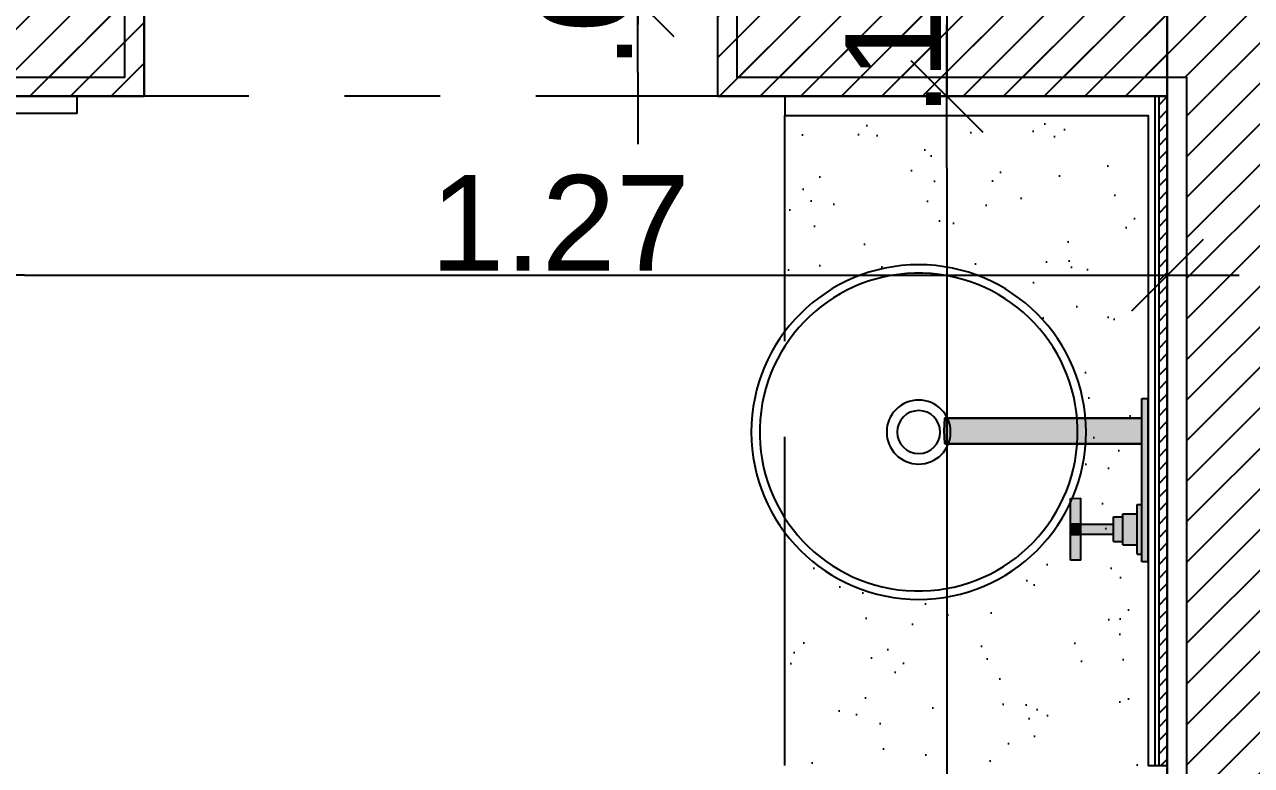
# Model space of a CAD drawing. Header units: millimetres. Extents: x 1999 to 2304, y 1614 to 1800.
# Drawn here: x 2042.115 to 2043.398, y 1630.563 to 1631.338 of the extents above; entities that cross this region are included whole.
import ezdxf

# ---------------------------------------------------------------- set-up
doc = ezdxf.new("R2010")
doc.units = ezdxf.units.MM
doc.header["$LTSCALE"] = 0.03
doc.header["$PDMODE"] = 34
for name, pattern in [('CONTINU', [0]), ('DASHDOT', [25.4, 12.7, -6.35, 0, -6.35]), ('HIDDEN', [9.524999999999999, 6.35, -3.175])]:
    doc.linetypes.add(name, pattern=pattern)
for name, color, linetype in [('BANCADAS', 5, 'Continuous'), ('Construir Tijolos', 160, 'Continuous'), ('COTA', 250, 'Continuous'), ('COTA Especificações', 250, 'Continuous'), ('Especificações', 3, 'Continuous'), ('Layout', 6, 'Continuous'), ('LOUÇAS E METAIS', 5, 'Continuous'), ('Permanecer', 84, 'Continuous'), ('PL1', 1, 'Continuous'), ('PL250', 250, 'Continuous'), ('PL5', 5, 'Continuous'), ('PL6', 6, 'Continuous'), ('Projeção', 250, 'HIDDEN')]:
    doc.layers.add(name, color=color, linetype=linetype)
doc.styles.get("Standard").update_dxf_attribs({"font": 'arial.ttf'})
doc.dimstyles.new('TICK01', dxfattribs={"dimscale": 0, "dimtxt": 2, "dimasz": 1.5, "dimexe": 0.18, "dimexo": 0.06, "dimgap": 0.09, "dimtad": 1, "dimzin": 4, "dimdsep": 46, "dimtxsty": 'Standard', "dimblk": 'TICK1', "dimcen": 0.09, "dimclrd": 256, "dimclre": 256, "dimclrt": 4, "dimaunit": 1, "dimadec": 0, "dimazin": 0, "dimtfac": 1, "dimtix": 1, "dimtmove": 2, "dimatfit": 3, "dimldrblk": 'TICK1', "dimfxl": 1, "dimtolj": 1, "dimtzin": 12, "dimarcsym": 0})
pattern_1 = [(45, (0, 0), (-0.02121320343559642, 0.02121320343559643), [])]

# ---------------------------------------------------------------- blocks, each defined once
blk = doc.blocks.new('TICK1')
for p, q in [((0, 1), (0, -1)), ((0.5, 0.5), (-0.5, -0.5)), ((-1, 0), (1, 0))]:
    blk.add_line(p, q)
blk = doc.blocks.new('*D213')
at = {"layer": 'COTA', "linetype": 'HIDDEN', "lineweight": -2}
for p, q in [((2042.04009675348, 1631.260392267827), (2042.04009675348, 1631.067148819791)), ((2043.310096753481, 1631.260392267827), (2043.310096753481, 1631.067148819791))]:
    blk.add_line(p, q, dxfattribs=at)
at = {"layer": 'COTA', "lineweight": -2}
blk.add_line((2042.115096753418, 1631.076148819784), (2043.235096753543, 1631.076148819784), dxfattribs=at)
at = {"layer": 'DEFPOINTS', "color": 0}
for p in [(2042.04009675348, 1631.263392267824), (2043.310096753481, 1631.263392267825), (2043.310096753481, 1631.076148819784)]:
    blk.add_point(p, dxfattribs=at)
at = {"layer": 'COTA', "lineweight": -2, "xscale": 0.07499999993790162, "yscale": 0.07499999993790162, "zscale": 0.07499999993790162, "rotation": 180}
blk.add_blockref('TICK1', (2042.04009675348, 1631.076148819784), dxfattribs=at)
at = {"layer": 'COTA', "lineweight": -2, "xscale": 0.07499999993790162, "yscale": 0.07499999993790162, "zscale": 0.07499999993790162}
blk.add_blockref('TICK1', (2043.310096753481, 1631.076148819784), dxfattribs=at)
at = {"layer": 'COTA', "color": 4, "insert": (2042.675096753481, 1631.130853458211), "char_height": 0.09999999991720215, "attachment_point": 5}
blk.add_mtext('\\A1;1.27', dxfattribs=at)
blk = doc.blocks.new('*D248')
at = {"layer": 'COTA', "linetype": 'HIDDEN', "lineweight": -2}
for p, q in [((2044.045096753481, 1632.161392267825), (2044.045096753481, 1629.874607545169)), ((2040.933096753482, 1625.484392267824), (2040.933096753482, 1629.892607545154))]:
    blk.add_line(p, q, dxfattribs=at)
at = {"layer": 'COTA', "lineweight": -2}
blk.add_line((2041.00809675342, 1629.883607545162), (2043.970096753543, 1629.883607545162), dxfattribs=at)
at = {"layer": 'DEFPOINTS', "color": 0}
for p in [(2044.045096753481, 1632.164392267823), (2044.045096753481, 1629.883607545162), (2040.933096753482, 1625.481392267827)]:
    blk.add_point(p, dxfattribs=at)
at = {"layer": 'COTA', "lineweight": -2, "xscale": 0.07499999993790162, "yscale": 0.07499999993790162, "zscale": 0.07499999993790162, "rotation": 180}
blk.add_blockref('TICK1', (2040.933096753482, 1629.883607545162), dxfattribs=at)
at = {"layer": 'COTA', "lineweight": -2, "xscale": 0.07499999993790162, "yscale": 0.07499999993790162, "zscale": 0.07499999993790162}
blk.add_blockref('TICK1', (2044.045096753481, 1629.883607545162), dxfattribs=at)
at = {"layer": 'COTA', "color": 4, "insert": (2042.489096753481, 1629.9391989503), "char_height": 0.09999999991720215, "attachment_point": 5}
blk.add_mtext('\\A1;3.11', dxfattribs=at)
blk = doc.blocks.new('*D302')
at = {"layer": 'COTA', "lineweight": -2}
for p, q in [((2043.079572894585, 1631.488392267762), (2043.079572894585, 1631.5633922677)), ((2043.079572894585, 1631.413392267825), (2043.079572894585, 1631.263392267824)), ((2043.079572894585, 1631.188392267886), (2043.079572894585, 1631.113392267949))]:
    blk.add_line(p, q, dxfattribs=at)
at = {"layer": 'COTA', "linetype": 'HIDDEN', "lineweight": -2}
for p, q in [((2042.843096753479, 1631.413392267825), (2043.088572894578, 1631.413392267825)), ((2042.843096753478, 1631.263392267824), (2043.088572894578, 1631.263392267824))]:
    blk.add_line(p, q, dxfattribs=at)
at = {"layer": 'DEFPOINTS', "color": 0}
for p in [(2042.840096753481, 1631.413392267825), (2042.84009675348, 1631.263392267824), (2043.079572894585, 1631.263392267824)]:
    blk.add_point(p, dxfattribs=at)
at = {"layer": 'COTA', "lineweight": -2, "xscale": 0.07499999993790162, "yscale": 0.07499999993790162, "zscale": 0.07499999993790162}
for p, rotation in [((2043.079572894585, 1631.413392267825), 270), ((2043.079572894585, 1631.263392267824), 90)]:
    blk.add_blockref('TICK1', p, dxfattribs=dict(at, rotation=rotation))
at = {"layer": 'COTA', "color": 4, "insert": (2043.024015595859, 1631.338392267825), "char_height": 0.09999999991720215, "attachment_point": 5, "rotation": 90}
blk.add_mtext('\\A1;.15', dxfattribs=at)
blk = doc.blocks.new('*D303')
at = {"layer": 'COTA', "linetype": 'HIDDEN', "lineweight": -2}
for p, q in [((2042.843096753478, 1631.263392267824), (2043.088572894578, 1631.263392267824)), ((2043.082572894581, 1629.139392267828), (2043.088572894578, 1629.139392267828))]:
    blk.add_line(p, q, dxfattribs=at)
at = {"layer": 'COTA', "lineweight": -2}
blk.add_line((2043.079572894585, 1631.188392267886), (2043.079572894585, 1629.214392267766), dxfattribs=at)
at = {"layer": 'DEFPOINTS', "color": 0}
for p in [(2042.84009675348, 1631.263392267824), (2043.079572894583, 1629.139392267828), (2043.079572894585, 1629.139392267828)]:
    blk.add_point(p, dxfattribs=at)
at = {"layer": 'COTA', "lineweight": -2, "xscale": 0.07499999993790162, "yscale": 0.07499999993790162, "zscale": 0.07499999993790162}
for p, rotation in [((2043.079572894585, 1631.263392267824), 90), ((2043.079572894585, 1629.139392267828), 270)]:
    blk.add_blockref('TICK1', p, dxfattribs=dict(at, rotation=rotation))
at = {"layer": 'COTA', "color": 4, "insert": (2043.024868256158, 1630.201392267826), "char_height": 0.09999999991720215, "attachment_point": 5, "rotation": 90}
blk.add_mtext('\\A1;2.12', dxfattribs=at)
blk = doc.blocks.new('L55_p')
at = {"layer": 'PL250'}
blk.add_lwpolyline([(0, 0.03345301067885487, 1), (0, -0.03345301067885487, 1)], format="xyb", close=True, dxfattribs=at)
at = {"layer": 'PL5'}
blk.add_lwpolyline([(-1.879334384994748e-13, 0.1749999999971191, 1), (-1.879334384994748e-13, -0.1749999999998043, 1)], format="xyb", close=True, dxfattribs=at)
blk.add_lwpolyline([(-0.0127383558278705, -0.165761264446086, 1563.580026749659), (-0.01316236934652443, -0.165728134404358)], format="xyb", dxfattribs=at)
at = {"layer": 'PL6'}
blk.add_lwpolyline([(0, 0.02250000745696923, 1), (0, -0.02250000745696923, 1)], format="xyb", close=True, dxfattribs=at)
blk = doc.blocks.new('1179C85_P')
at = {"layer": 'Especificações'}
h = blk.add_hatch(color=9, dxfattribs=at)
h.dxf.hatch_style = 1
h.paths.add_polyline_path([(-1.000154820074428e-14, 0), (-0.1368569897952057, 0), (-0.1368547259952493, -0.006534158820159064), (-3.570083274145874e-09, -0.006534158820159064)])
h = blk.add_hatch(color=9, dxfattribs=at)
h.dxf.hatch_style = 1
h.paths.add_polyline_path([(0.03395699256475382, 4.336808689942018e-19), (-1.000415028595825e-14, 4.336808689942018e-19), (-3.570083277615321e-09, -0.006534158820159064), (0.03395699256475382, -0.006534158820159064)])
h = blk.add_hatch(color=9, dxfattribs=at)
h.dxf.hatch_style = 1
h.paths.add_polyline_path([(-0.07691797499524, -0.006534158820159064), (-0.1288820339952963, -0.006534158820159064), (-0.1288821692352258, -0.01167911472020932), (-0.07691783975519684, -0.01167911472020933)])
h = blk.add_hatch(color=9, dxfattribs=at)
h.dxf.hatch_style = 1
h.paths.add_polyline_path([(-0.08669326331554698, -0.01167911472020933), (-0.1191067456749893, -0.01167911472020933), (-0.1191068338752075, -0.0264029698801096), (-0.08669317511521513, -0.02640296988010959)])
h = blk.add_hatch(color=9, dxfattribs=at)
h.dxf.hatch_style = 1
h.paths.add_polyline_path([(0.01309511124475193, -0.006534158820159064), (-0.01309523195527618, -0.006534158820159057), (-0.01309523195527618, -0.2121653352000976), (-2.564640280283692e-07, -0.2128515855902433), (0.01309511124475193, -0.2121652881601221)])
h = blk.add_hatch(color=9, dxfattribs=at)
h.dxf.hatch_style = 1
h.paths.add_polyline_path([(-0.08998602803565868, -0.02640296988010959), (-0.115814004475074, -0.02640296988010959), (-0.1158140279952704, -0.03634499442000561), (-0.08998598099526588, -0.03634499442000561)])
h = blk.add_hatch(color=9, dxfattribs=at)
h.dxf.hatch_style = 1
h.paths.add_polyline_path([(-0.09775509563519336, -0.03634499442000561), (-0.1080450044952386, -0.03634499442000561), (-0.1080450044952386, -0.07029440302403642), (-0.09775509563519337, -0.07029448891736483)])
h = blk.add_hatch(color=9, dxfattribs=at)
h.dxf.hatch_style = 1
h.paths.add_polyline_path([(-0.1088737641890047, -0.0702944915401531), (-0.1353190050299451, -0.0702944915401531), (-0.1351285934005058, -0.08120084490019543), (-0.1086836434442132, -0.08120079906446953)])
h = blk.add_hatch(color=9, dxfattribs=at)
h.dxf.hatch_style = 1
h.paths.add_polyline_path([(-0.09744088901527448, -0.0702944915401531), (-0.1083593436205241, -0.07029440040014207), (-0.1081689776400841, -0.08120079817242469), (-0.09763134597127589, -0.08120077990806807)])
h = blk.add_hatch(color=9, dxfattribs=at)
h.dxf.hatch_style = 1
h.paths.add_polyline_path([(-0.07048100375526124, -0.07029440039929266), (-0.09692644781523542, -0.0702944915401531), (-0.0971165894054789, -0.08120077901586593), (-0.07067141523060691, -0.08120073317975139)])
at = {"color": 5, "linetype": 'CONTINU'}
for p, q in [((-0.1368569897952057, 0), (0.03395700432474769, 0)), ((-0.1368569897952057, 0), (-0.1368547259952493, -0.006534158820159064)), ((-0.1368547465752954, -0.006534158820159064), (0.03395699256475382, -0.006534158820159064)), ((-0.1288821692352258, -0.01167911472020933), (-0.1288820339952963, -0.006534158820159064)), ((-0.1288821692352258, -0.01167911472020933), (-0.07691783975519684, -0.01167911472020933)), ((-0.1191068338752075, -0.02640296988010959), (-0.1191067456752535, -0.0116791588200158)), ((-0.08669317511521513, -0.02640296988010959), (-0.08669326331528282, -0.0116791588200158)), ((-0.07691783975519684, -0.01167911472020933), (-0.07691797499524, -0.006534158820159064)), ((-0.01358280155523062, -0.2121653352000976), (-0.01358280155523062, -0.006534158820159064)), ((-0.01309523195527618, -0.2121653352000976), (-0.01309523195527618, -0.006534158820159064)), ((0.01309511124475193, -0.2121653352000976), (0.01309511124475193, -0.006534158820159064)), ((0.01358280432475567, -0.2121653352000976), (0.01358280432475567, -0.006534158820159064)), ((0.03395699256475382, -0.006534158820159064), (0.03395699256475382, -2.058004611171782e-08)), ((-0.1191068338752075, -0.02640296988010959), (-0.08669317511521513, -0.02640296988010959)), ((-0.1158140279952704, -0.03634499442000561), (-0.1158140044752827, -0.02640305808017729)), ((-0.1158140279952704, -0.03634499442000561), (-0.08998598099526589, -0.03634499442000561)), ((-0.1080450044952386, -0.07029440040014379), (-0.1080450044952386, -0.03634499442000561)), ((-0.09775509563519336, -0.07029440040014379), (-0.09775509563519336, -0.03634499442000561)), ((-0.08998598099526589, -0.03634499442000561), (-0.08998602803524136, -0.02640305808017729)), ((-0.1353190052352602, -0.07029447978015924), (-0.1351285931951907, -0.08120085666018895)), ((-0.1353189817152725, -0.0702944915401531), (-0.1088737405152642, -0.0702944915401531)), ((-0.108873764035252, -0.07029450036020535), (-0.1086836430552012, -0.08120082138020734)), ((-0.1088737405152642, -0.0702944915401531), (-0.1086735500352916, -0.0702916074001223)), ((-0.1086735500352916, -0.0702916074001223), (-0.1083998095751895, -0.0702916074001223)), ((-0.1083998095751895, -0.0702916074001223), (-0.1083698186351967, -0.07029277458013894)), ((-0.1083698186351967, -0.07029277458013894), (-0.108359343415259, -0.07029440040014379)), ((-0.108359343415259, -0.07029440040014379), (-0.09744088901527448, -0.0702944915401531)), ((-0.108359343415259, -0.07029441216013765), (-0.1081689784152786, -0.08120075376018576)), ((-0.09763134515526417, -0.08120073318013965), (-0.09744088901527448, -0.0702944915401531)), ((-0.09744088901527448, -0.0702944915401531), (-0.0974304137952231, -0.07029277458013894)), ((-0.09743039027523537, -0.07029276282014507), (-0.09740040227529789, -0.0702916074001223)), ((-0.09740040227529789, -0.0702916074001223), (-0.09712663829520807, -0.0702916074001223)), ((-0.09712663829520807, -0.0702916074001223), (-0.0969264478152354, -0.0702944915401531)), ((-0.09711658937521861, -0.0812007772801735), (-0.0969264478152354, -0.0702944915401531)), ((-0.0969264478152354, -0.0702944915401531), (-0.07048125071526101, -0.07029440040014379)), ((-0.07067141579523195, -0.08120076552017963), (-0.0704810037552761, -0.07029440040014379)), ((-0.1351285931951907, -0.08120084490019508), (-0.07067163923522912, -0.08120073318013965)), ((-0.01358280155523062, -0.2121653528402021), (-0.01309523195527618, -0.2121653528402021)), ((-0.01310586299518945, -0.2125805249399946), (-0.0131060305752726, -0.2124799593000262)), ((-0.01310348453523602, -0.2126392338000187), (-0.0131019704352866, -0.2126558595000461)), ((-0.01310324933524498, -0.2123551798201788), (-0.01310171465524945, -0.2123101478400713)), ((-0.0131019704352866, -0.2126558595000461), (-0.01310013293527845, -0.2126681869201548)), ((-0.01310171465524945, -0.2123102125201513), (-0.01309523195527618, -0.2121653057999993)), ((-0.01310013293527845, -0.2126681869201548), (-0.01309764275526959, -0.2126767276201917)), ((-0.01309523195527618, -0.2121653352000976), (-1.162152329925448e-07, -0.2128515929400692)), ((-0.01309523195527618, -0.2126791149000837), (-4.495291250350419e-09, -0.2133654343801936)), ((-1.162152329925448e-07, -0.2128515782401337), (0.01309511124475193, -0.2121652881601221)), ((-4.495291250350419e-09, -0.2133654020401536), (0.01309522296480736, -0.2126791149000837)), ((0.01309511124475193, -0.2121653057999993), (0.01310252298480918, -0.2123329152000224)), ((0.01309511124475193, -0.2121653528402021), (0.01358280432475567, -0.2121653528402021)), ((0.01309522296480736, -0.2126791149000837), (0.01309801596471516, -0.2126758779600095)), ((0.01309801596471516, -0.2126758779600095), (0.01310013570480351, -0.2126681869201548)), ((0.01310013570480351, -0.2126681869201548), (0.01310197320481166, -0.2126558595000461)), ((0.01310197320481166, -0.2126558771401506), (0.01310348730476107, -0.2126392338000187)), ((0.01310252298480918, -0.2123329945800378), (0.01310390184471544, -0.2123769887400613)), ((0.01310586576471451, -0.2125805102400591), (0.01310603334479765, -0.2124799593000262))]:
    blk.add_line(p, q, dxfattribs=at)
for points in [[(-0.01309523195527618, -0.2126791149000837), (-0.01334346791520602, -0.2126001318001727), (-0.01351759529529772, -0.2124161583601563), (-0.01358280155523062, -0.2121653528402021)], [(-0.0131060305752726, -0.2124799593000262), (-0.01310542493524736, -0.2124407397000141), (-0.01310449589527707, -0.2123989005601743), (-0.01310324933524498, -0.2123552121599914)], [(-0.01310586299518945, -0.2125805249399946), (-0.01310567189523226, -0.2125890597601483), (-0.01310546021522896, -0.2125972947001173), (-0.01310521325524405, -0.2126052238800185)], [(-0.01310510153518862, -0.212608519620062), (-0.01310463995525879, -0.2126197621801111), (-0.01310410193525513, -0.2126300316001561), (-0.01310348453523602, -0.2126392338000187)], [(-4.495291250350419e-09, -0.2133654020401536), (-9.86231520982983e-06, -0.2132949919800922), (-9.86231520982983e-06, -0.2131103335200351), (-1.625528511794982e-08, -0.2128516076400047)], [(-4.495291250350419e-09, -0.2133654020401536), (9.865084734883567e-06, -0.2132949919800922), (9.865084734883567e-06, -0.2131103305800934), (7.264702617248986e-09, -0.2128515929400692)], [(0.01309522296480736, -0.2126791149000837), (0.01334347068473107, -0.2126001318001727), (0.01351758630471522, -0.2124161583601563), (0.01358280432475567, -0.2121653528402021)], [(0.01310509254471981, -0.212608519620062), (0.01310463096478998, -0.2126197357201818), (0.01310410470478018, -0.2126300080801684), (0.01310348730476107, -0.2126392338000187)], [(0.01310603334479765, -0.2124799593000262), (0.01310555118470802, -0.212447407620175), (0.01310483382474104, -0.2124128302800727), (0.01310390184471544, -0.2123770063801658)], [(0.01310586576471451, -0.2125805102400591), (0.01310567466475732, -0.2125890597601483), (0.01310546298475401, -0.2125973005800006), (0.01310521602476911, -0.2126052238800185)]]:
    blk.add_lwpolyline(points, dxfattribs=at)
blk = doc.blocks.new('*D534')
at = {"layer": 'COTA Especificações', "lineweight": -2, "ltscale": 0.2}
for p, q in [((2042.756447655529, 1631.488392267763), (2042.756447655529, 1631.563392267701)), ((2042.756447655529, 1631.413392267825), (2042.756447655529, 1631.363392267823)), ((2042.756447655529, 1631.288392267885), (2042.756447655529, 1631.213392267947))]:
    blk.add_line(p, q, dxfattribs=at)
at = {"layer": 'COTA Especificações', "linetype": 'HIDDEN', "lineweight": -2, "ltscale": 0.2}
for p, q in [((2042.837096753482, 1631.413392267825), (2042.747447655537, 1631.413392267825)), ((2042.837096753482, 1631.363392267823), (2042.747447655537, 1631.363392267823))]:
    blk.add_line(p, q, dxfattribs=at)
at = {"layer": 'DEFPOINTS', "color": 0, "ltscale": 0.2}
for p in [(2042.84009675348, 1631.413392267825), (2042.756447655529, 1631.363392267823), (2042.84009675348, 1631.363392267823)]:
    blk.add_point(p, dxfattribs=at)
at = {"layer": 'COTA Especificações', "lineweight": -2, "ltscale": 0.2, "xscale": 0.07499999993790162, "yscale": 0.07499999993790162, "zscale": 0.07499999993790162}
for p, rotation in [((2042.756447655529, 1631.413392267825), 270), ((2042.756447655529, 1631.363392267823), 90)]:
    blk.add_blockref('TICK1', p, dxfattribs=dict(at, rotation=rotation))
at = {"layer": 'COTA Especificações', "color": 4, "ltscale": 0.2, "insert": (2042.700890356803, 1631.388392267824), "char_height": 0.09999999991720215, "attachment_point": 5, "rotation": 90}
blk.add_mtext('\\A1;.05', dxfattribs=at)

msp = doc.modelspace()

# ---------------------------------------------------------------- hatches: boundary and pattern name
at = {"layer": 'BANCADAS'}
h = msp.add_hatch(dxfattribs=at)
h.set_pattern_fill('AR-SAND', color=251, scale=0.002, angle=270)
h.set_pattern_definition([(307.5, (-25, -2.273736754432321e-13), (0.09788264746586847, 0.003200062591968074), [0, -0.077216, 0, -0.08636, 0, -0.08255]), (277.5, (-25, -2.273736754432321e-13), (0.1433650201136708, -0.08990465662760055), [0, -0.04165600000000001, 0, -0.069596, 0, -0.02667]), (237.5, (-25, 0.06248399999981302), (0.0002874369357091234, -0.1581984740482916), [0, -0.0254, 0, -0.09144, 0, -0.11938]), (227.5, (-25, 0.06248399999981302), (0.04458586465144324, -0.1527112904944594), [0, -0.01269999999999997, 0, -0.05994399999999988, 0, -0.06857999999999977])])
h.paths.add_polyline_path([(2043.290096753481, 1631.243392267824), (2042.960096753482, 1631.243392267824), (2042.960096753482, 1631.062195903043, -0.1358705961509522), (2043.050096753491, 1631.087112592851, -1), (2043.050096753491, 1630.737112592854, -0.1358705961510613), (2042.960096753482, 1630.762029282662), (2042.960096753482, 1630.563392267825), (2043.290096753481, 1630.563392267825)])
h.paths.add_polyline_path([(2042.960096753482, 1631.243392267824), (2042.910096753481, 1631.243392267824), (2042.910096753481, 1631.017112592838, -0.09708345886452976), (2042.960096753482, 1631.062195903043)])
h.paths.add_polyline_path([(2042.960096753482, 1630.762029282662, -0.0970834588645298), (2042.910096753481, 1630.807112592868), (2042.910096753482, 1630.563392267825), (2042.960096753482, 1630.563392267825)])
at = {"layer": 'Construir Tijolos'}
h = msp.add_hatch(dxfattribs=at)
h.set_pattern_fill('_USER', color=256, scale=0.03, angle=45, pattern_type=0)
h.set_pattern_definition(pattern_1)
h.paths.add_polyline_path([(2036.306096753474, 1638.743392267825), (2036.483096753479, 1638.743392267826), (2036.483096753479, 1641.843392267825), (2036.95809675343, 1641.843392267825), (2036.95809675343, 1641.973392267826), (2036.306096753466, 1641.973392267826)])
h.paths.add_polyline_path([(2036.483096753474, 1637.863392267829), (2038.003096753472, 1637.863392267824), (2038.00309675348, 1637.711396075168), (2038.13309675348, 1637.711396075168), (2038.13309675348, 1637.863392267825), (2038.283096753475, 1637.863392267825), (2038.283096753475, 1637.993392267826), (2036.483096753477, 1637.993392267823)])
h.paths.add_polyline_path([(2036.483096753479, 1638.133392267825), (2036.483096753476, 1638.243392267826), (2036.306096753475, 1638.243392267825), (2036.306096753476, 1637.922392267825), (2036.331096753479, 1637.922392267824), (2036.331096753479, 1638.133392267825)])
h.paths.add_polyline_path([(2043.208096753479, 1639.243392267826), (2041.708096753479, 1639.243392267826), (2041.708096753479, 1639.393392267827), (2041.558096753479, 1639.393392267825), (2041.558096753479, 1637.993392267826), (2039.183096753476, 1637.993392267826), (2039.183096753476, 1637.863392267825), (2039.333096753481, 1637.863392267825), (2039.333096753481, 1637.793392267821), (2039.483096753484, 1637.793392267822), (2039.483096753484, 1637.843392267825), (2041.758096753478, 1637.843392267812), (2041.758096753478, 1637.993392267826), (2041.708096753479, 1637.993392267826), (2041.708096753479, 1639.093392267825), (2043.208096753479, 1639.093392267825)])
h.paths.add_polyline_path([(2043.310096753481, 1637.843392267825), (2042.358096753479, 1637.843392267831), (2042.358096753481, 1637.993392267814), (2043.208096753479, 1637.993392267814), (2043.208096753479, 1638.853392267826), (2043.310096753481, 1638.853392267826)])
h.paths.add_polyline_path([(2039.463096753479, 1634.013392267823), (2039.333096753479, 1634.013392267823), (2039.333096753481, 1636.993392267821), (2039.483096753483, 1636.993392267821), (2039.483096753482, 1635.563392267824), (2043.31009675348, 1635.563392267823), (2043.31009675348, 1635.413392267822), (2039.463096753482, 1635.413392267832)])
h.paths.add_polyline_path([(2038.003096753481, 1636.711396075168), (2038.13309675348, 1636.711396075168), (2038.13309675348, 1635.659399882511), (2038.003096753481, 1635.659399882511)])
h.paths.add_polyline_path([(2037.933096753481, 1633.259399882516), (2038.13309675348, 1633.259399882516), (2038.133096753485, 1634.759399882511), (2038.003096753481, 1634.759399882512), (2038.003096753481, 1634.659399882512), (2036.483096753479, 1634.659399882517), (2036.483096753479, 1634.778392267826), (2036.306096753479, 1634.778392267826), (2036.30609675348, 1634.178392267826), (2036.483096753479, 1634.178392267826), (2036.48309675348, 1634.509399882517), (2037.98309675348, 1634.509399882512), (2037.983096753481, 1633.409399882516), (2037.933096753484, 1633.409399882516)])
h.paths.add_polyline_path([(2036.306096357027, 1633.159396116797), (2036.483096357021, 1633.159396116797), (2036.483096357021, 1633.259399882516), (2037.233096753481, 1633.259399882518), (2037.233096753481, 1633.409399882511), (2036.306096632606, 1633.409400100509)])
h.paths.add_polyline_path([(2036.483096753481, 1632.109392267827), (2037.98309675348, 1632.109392267827), (2037.98309675348, 1631.659392267818), (2038.13309675348, 1631.659392267818), (2038.13309675348, 1632.259392267827), (2036.483096616508, 1632.259392267827), (2036.483096265706, 1632.359396116795), (2036.306096357026, 1632.359396116796), (2036.306096753481, 1631.809392267827), (2036.483096753479, 1631.809392267827)])
h.paths.add_polyline_path([(2036.30609675348, 1630.271392267825), (2036.306096753474, 1630.957392267825), (2036.48309675348, 1630.957392267825), (2036.483096753481, 1631.009392267827), (2037.98309675348, 1631.009392267827), (2037.98309675348, 1631.059392267811), (2038.13309675348, 1631.059392267827), (2038.133096753481, 1630.759392267827), (2037.983096753481, 1630.759392267827), (2037.983096753481, 1630.859392267827), (2036.48309675348, 1630.859392267818), (2036.483096753485, 1630.271392267827)])
h.paths.add_polyline_path([(2039.333096753476, 1631.983392267824), (2039.463096753484, 1631.983392267824), (2039.463096753484, 1630.43689226783), (2039.333096753476, 1630.43689226783)])
h.paths.add_polyline_path([(2043.310096753481, 1633.063392267822), (2043.310096753481, 1632.310392267825), (2043.29009675348, 1632.310392267825), (2043.290096753479, 1632.913392267825), (2042.190096753479, 1632.913392267825), (2042.190096753479, 1631.413392267825), (2042.24009675348, 1631.41339226782), (2042.24009675348, 1631.263392267824), (2042.04009675348, 1631.263392267824), (2042.040096753479, 1632.933392267824), (2039.463096753479, 1632.933392267825), (2039.463096753479, 1632.883392267824), (2039.333096753479, 1632.883392267824), (2039.333096753479, 1633.113392267823), (2039.463096753478, 1633.113392267823), (2039.463096753479, 1633.063392267825)])
h.paths.add_polyline_path([(2043.310096753481, 1631.263392267825), (2042.84009675348, 1631.263392267825), (2042.840096753481, 1631.413392267825), (2043.290096753478, 1631.413392267825), (2043.290096753468, 1632.310392267825), (2043.31009675348, 1632.310392267825)], flags=17)
h.paths.add_polyline_path([(2043.310096753481, 1629.009392267826), (2039.333096753479, 1629.009392267822), (2039.333096753479, 1629.436892267831), (2039.463096753484, 1629.43689226783), (2039.463096753485, 1629.139392267828), (2043.31009675348, 1629.139392267828)])
h.paths.add_polyline_path([(2036.48309675348, 1629.009392267826), (2038.13309675348, 1629.009392267826), (2038.13309675348, 1629.959392267827), (2037.98309675348, 1629.959392267827), (2037.98309675348, 1629.159392267827), (2036.483096753481, 1629.159392267827)])
h.paths.add_polyline_path([(2036.306096753481, 1626.732392267825), (2036.483096753481, 1626.732392267825), (2036.483096753481, 1627.719392267825), (2036.306096753481, 1627.719392267825)])
h.paths.add_polyline_path([(2036.172596753481, 1625.481392267826), (2036.172596753481, 1625.381392267826), (2038.433096753482, 1625.381392267826), (2038.433096753482, 1625.809392267824), (2037.206096753481, 1625.809392267825), (2037.206096753481, 1625.481392267825)])
h.paths.add_polyline_path([(2042.289096753481, 1625.481392267825), (2040.933096753482, 1625.481392267825), (2040.933096753482, 1625.809392267826), (2043.310096753481, 1625.809392267826), (2043.310096753481, 1625.781392267825), (2042.289096753481, 1625.781392267825)])
h.paths.add_polyline_path([(2042.888096753479, 1641.973392267824), (2042.888096753478, 1643.093392267826), (2043.208096753479, 1643.093392267826), (2043.208096753479, 1641.973392267824)])
h.paths.add_polyline_path([(2042.33660154141, 1641.823392267825), (2042.33660154141, 1641.973392267826), (2042.758096753479, 1641.973392267824), (2042.758096753478, 1643.223392267826), (2043.358096753479, 1643.223392267826), (2043.358096753478, 1641.856392267827), (2043.443096753473, 1641.856392267813), (2043.443096753473, 1641.726392267827), (2043.208096753479, 1641.726392267827), (2043.208096753479, 1641.823392267826)])
at = {"layer": 'Layout', "ltscale": 0.02}
h = msp.add_hatch(dxfattribs=at)
h.set_pattern_fill('_USER', color=252, scale=0.01, angle=45, pattern_type=0)
h.set_pattern_definition([(45, (-245.5978703620608, 26.79198480465175), (-0.007071067811865474, 0.007071067811865476), [])])
h.paths.add_polyline_path([(2043.310096753481, 1631.263392267825), (2043.301096753481, 1631.263392267825), (2043.301096753481, 1630.563392267825), (2043.310096753481, 1630.563392267825)])
at = {"layer": 'PL1'}
h = msp.add_hatch(dxfattribs=at)
h.set_pattern_fill('_USER', color=251, scale=0.03, angle=45, pattern_type=0)
h.set_pattern_definition(pattern_1)
h.paths.add_polyline_path([(2039.353096753478, 1630.456892267831), (2039.443096753478, 1630.45689226783), (2039.44309675347, 1631.963392267824), (2039.353096753476, 1631.963392267824)])
h.paths.add_polyline_path([(2044.045096753481, 1632.034392267826), (2044.045096753481, 1632.144392267827), (2043.41109675348, 1632.144392267826), (2043.411096753479, 1633.153392267826), (2043.330096753481, 1633.153392267826), (2043.330096753481, 1633.043392267822), (2039.443096753479, 1633.043392267825), (2039.443096753479, 1633.093392267823), (2039.353096753479, 1633.093392267823), (2039.353096753479, 1632.903392267824), (2039.443096753479, 1632.903392267824), (2039.443096753479, 1632.953392267823), (2042.060096753479, 1632.953392267824), (2042.06009675348, 1631.283392267824), (2042.22009675348, 1631.283392267824), (2042.22009675348, 1631.393392267825), (2042.17009675348, 1631.393392267825), (2042.170096753479, 1632.933392267825), (2043.310096753479, 1632.933392267825), (2043.31009675348, 1631.393392267825), (2042.86009675348, 1631.393392267825), (2042.86009675348, 1631.283392267824), (2043.330096753481, 1631.283392267825), (2043.330096753481, 1629.119392267825), (2039.443096753485, 1629.119392267828), (2039.443096753484, 1629.41689226783), (2039.353096753479, 1629.41689226783), (2039.353096753479, 1629.029392267826), (2043.330096753481, 1629.029392267826), (2043.330096753481, 1625.789392267826), (2040.953096753482, 1625.789392267826), (2040.953096753482, 1625.501392267826), (2043.490096753481, 1625.501392267826), (2043.490096753481, 1625.761392267826), (2043.440096753481, 1625.761392267826), (2043.440096753481, 1630.723392267826), (2044.04509675348, 1630.723392267826), (2044.04509675348, 1630.833392267826), (2043.590096753481, 1630.833392267826), (2043.590096753481, 1630.983392267827), (2043.440096753481, 1630.983392267827), (2043.440096753481, 1632.034392267826)])

# ---------------------------------------------------------------- linework, layer by layer
at = {"layer": 'BANCADAS', "color": 6}
for p, q in [((2042.910096753481, 1631.017112592837), (2042.910096753481, 1631.243392267824)), ((2042.910096753482, 1630.563392267825), (2042.910096753481, 1630.807112592867))]:
    msp.add_line(p, q, dxfattribs=at)
at = {"layer": 'BANCADAS', "color": 250, "linetype": 'HIDDEN', "ltscale": 0.2}
msp.add_line((2042.910096753482, 1630.807112592867), (2042.910096753481, 1631.017112592837), dxfattribs=at)
at = {"layer": 'BANCADAS'}
msp.add_lwpolyline([(2042.910096753481, 1631.263392267824), (2042.910096753481, 1631.243392267824), (2043.290096753481, 1631.243392267824), (2043.290096753481, 1630.563392267825), (2043.310096753481, 1630.563392267825)], dxfattribs=at)
at = {"layer": 'Construir Tijolos'}
for points in [[(2043.310096753481, 1633.063392267822), (2043.310096753481, 1632.310392267825), (2043.29009675348, 1632.310392267825), (2043.290096753479, 1632.913392267825), (2042.190096753479, 1632.913392267825), (2042.190096753479, 1631.413392267825), (2042.24009675348, 1631.41339226782), (2042.24009675348, 1631.263392267824), (2042.04009675348, 1631.263392267824), (2042.040096753479, 1632.933392267824), (2039.463096753479, 1632.933392267825), (2039.463096753479, 1632.883392267824), (2039.333096753479, 1632.883392267824), (2039.333096753479, 1633.113392267823), (2039.463096753478, 1633.113392267823), (2039.463096753479, 1633.063392267825), (2043.310096753481, 1633.063392267822)], [(2043.310096753481, 1631.263392267825), (2042.84009675348, 1631.263392267825), (2042.840096753481, 1631.413392267825), (2043.290096753478, 1631.413392267825), (2043.290096753468, 1632.310392267825), (2043.31009675348, 1632.310392267825), (2043.310096753481, 1631.263392267825)]]:
    msp.add_lwpolyline(points, dxfattribs=at)
at = {"layer": 'Layout', "color": 4}
for p, q in [((2042.170096753479, 1631.245392267825), (2042.170096753479, 1631.263392267824)), ((2043.297096753481, 1631.263392267825), (2043.297096753481, 1630.563392267825)), ((2042.170096753479, 1631.245392267825), (2041.96509675348, 1631.245392267824))]:
    msp.add_line(p, q, dxfattribs=at)
at = {"layer": 'Layout', "color": 3}
msp.add_line((2043.301096753481, 1631.263392267825), (2043.301096753481, 1630.563392267825), dxfattribs=at)
at = {"layer": 'Layout', "linetype": 'HIDDEN'}
msp.add_line((2042.960096753481, 1629.139392267825), (2042.960096753482, 1630.563392267825), dxfattribs=at)
at = {"layer": 'Permanecer'}
msp.add_lwpolyline([(2044.045096753481, 1630.703392267826), (2043.460096753481, 1630.703392267826), (2043.460096753481, 1625.781392267826), (2043.510096753481, 1625.781392267826), (2043.510096753481, 1625.481392267826), (2042.289096753481, 1625.481392267825), (2042.289096753481, 1625.781392267825), (2043.310096753481, 1625.781392267825), (2043.310096753481, 1633.173392267826), (2043.43109675348, 1633.173392267826), (2043.43109675348, 1632.164392267826), (2044.045096753481, 1632.164392267823)], dxfattribs=at)
at = {"layer": 'PL1'}
for p, q in [((2042.24009675348, 1631.263392267824), (2042.24009675348, 1631.413392267824)), ((2042.84009675348, 1631.263392267825), (2042.84009675348, 1631.413392267825)), ((2042.040096753479, 1631.263392267824), (2042.24009675348, 1631.263392267824)), ((2042.84009675348, 1631.263392267824), (2043.310096753481, 1631.263392267825)), ((2043.310096753481, 1631.263392267825), (2043.310096753481, 1629.139392267825))]:
    msp.add_line(p, q, dxfattribs=at)
at = {"layer": 'PL1', "color": 6}
msp.add_lwpolyline([(2039.353096753479, 1633.093392267823), (2039.353096753479, 1632.903392267824), (2039.443096753479, 1632.903392267824), (2039.443096753479, 1632.953392267823), (2042.060096753479, 1632.953392267824), (2042.06009675348, 1631.283392267824), (2042.22009675348, 1631.283392267824), (2042.22009675348, 1631.393392267825), (2042.17009675348, 1631.393392267825), (2042.170096753479, 1632.933392267825), (2043.310096753479, 1632.933392267825), (2043.31009675348, 1631.393392267825), (2042.86009675348, 1631.393392267825), (2042.86009675348, 1631.283392267824), (2043.330096753481, 1631.283392267825), (2043.330096753481, 1629.119392267825), (2039.443096753485, 1629.119392267828), (2039.443096753484, 1629.41689226783), (2039.353096753479, 1629.41689226783), (2039.353096753479, 1629.029392267826), (2043.330096753481, 1629.029392267826), (2043.330096753481, 1625.789392267826)], dxfattribs=at)
at = {"layer": 'Projeção', "linetype": 'DASHDOT', "ltscale": 0.5}
msp.add_line((2042.84009675348, 1631.263392267824), (2042.24009675348, 1631.263392267824), dxfattribs=at)

# ---------------------------------------------------------------- block references
at = {"layer": 'LOUÇAS E METAIS', "rotation": 180}
msp.add_blockref('L55_p', (2043.050096753491, 1630.912112592851), dxfattribs=at)
at = {"layer": 'LOUÇAS E METAIS', "xscale": -1, "rotation": 270}
msp.add_blockref('1179C85_P', (2043.290096753481, 1630.913392267825), dxfattribs=at)

# ---------------------------------------------------------------- dimensions: what is measured, and where the dimension line sits
at = {"layer": 'COTA'}
for base, p1, p2, picture, middle in [((2044.045096753481, 1629.883607545162), (2040.933096753482, 1625.481392267827), (2044.045096753481, 1632.164392267823), '*D248', (2042.489096753481, 1629.9391989503)), ((2043.310096753481, 1631.076148819784), (2042.04009675348, 1631.263392267824), (2043.310096753481, 1631.263392267825), '*D213', (2042.675096753481, 1631.130853458211))]:
    dim = msp.add_linear_dim(base=base, p1=p1, p2=p2, dimstyle='TICK01', override={"dimscale": 0.04999999995860108}, dxfattribs=at)
    dim.commit()
    dim.dimension.update_dxf_attribs({"geometry": picture, "text_midpoint": middle})
for base, p1, p2, picture, middle in [((2043.079572894585, 1631.263392267824), (2042.840096753481, 1631.413392267825), (2042.84009675348, 1631.263392267824), '*D302', (2043.024015595859, 1631.338392267825)), ((2043.079572894585, 1629.139392267828), (2042.84009675348, 1631.263392267824), (2043.079572894583, 1629.139392267828), '*D303', (2043.024868256158, 1630.201392267826))]:
    dim = msp.add_linear_dim(base=base, p1=p1, p2=p2, angle=90, dimstyle='TICK01', override={"dimscale": 0.04999999995860108}, dxfattribs=at)
    dim.commit()
    dim.dimension.update_dxf_attribs({"geometry": picture, "text_midpoint": middle})
at = {"layer": 'COTA Especificações', "color": 251, "ltscale": 0.2}
dim = msp.add_linear_dim(base=(2042.756447655529, 1631.363392267823), p1=(2042.84009675348, 1631.413392267825), p2=(2042.84009675348, 1631.363392267823), angle=90, dimstyle='TICK01', override={"dimscale": 0.04999999995860108}, dxfattribs=at)
dim.commit()
dim.dimension.update_dxf_attribs({"geometry": '*D534', "text_midpoint": (2042.700890356803, 1631.388392267824)})

doc.saveas('drawing.dxf')
